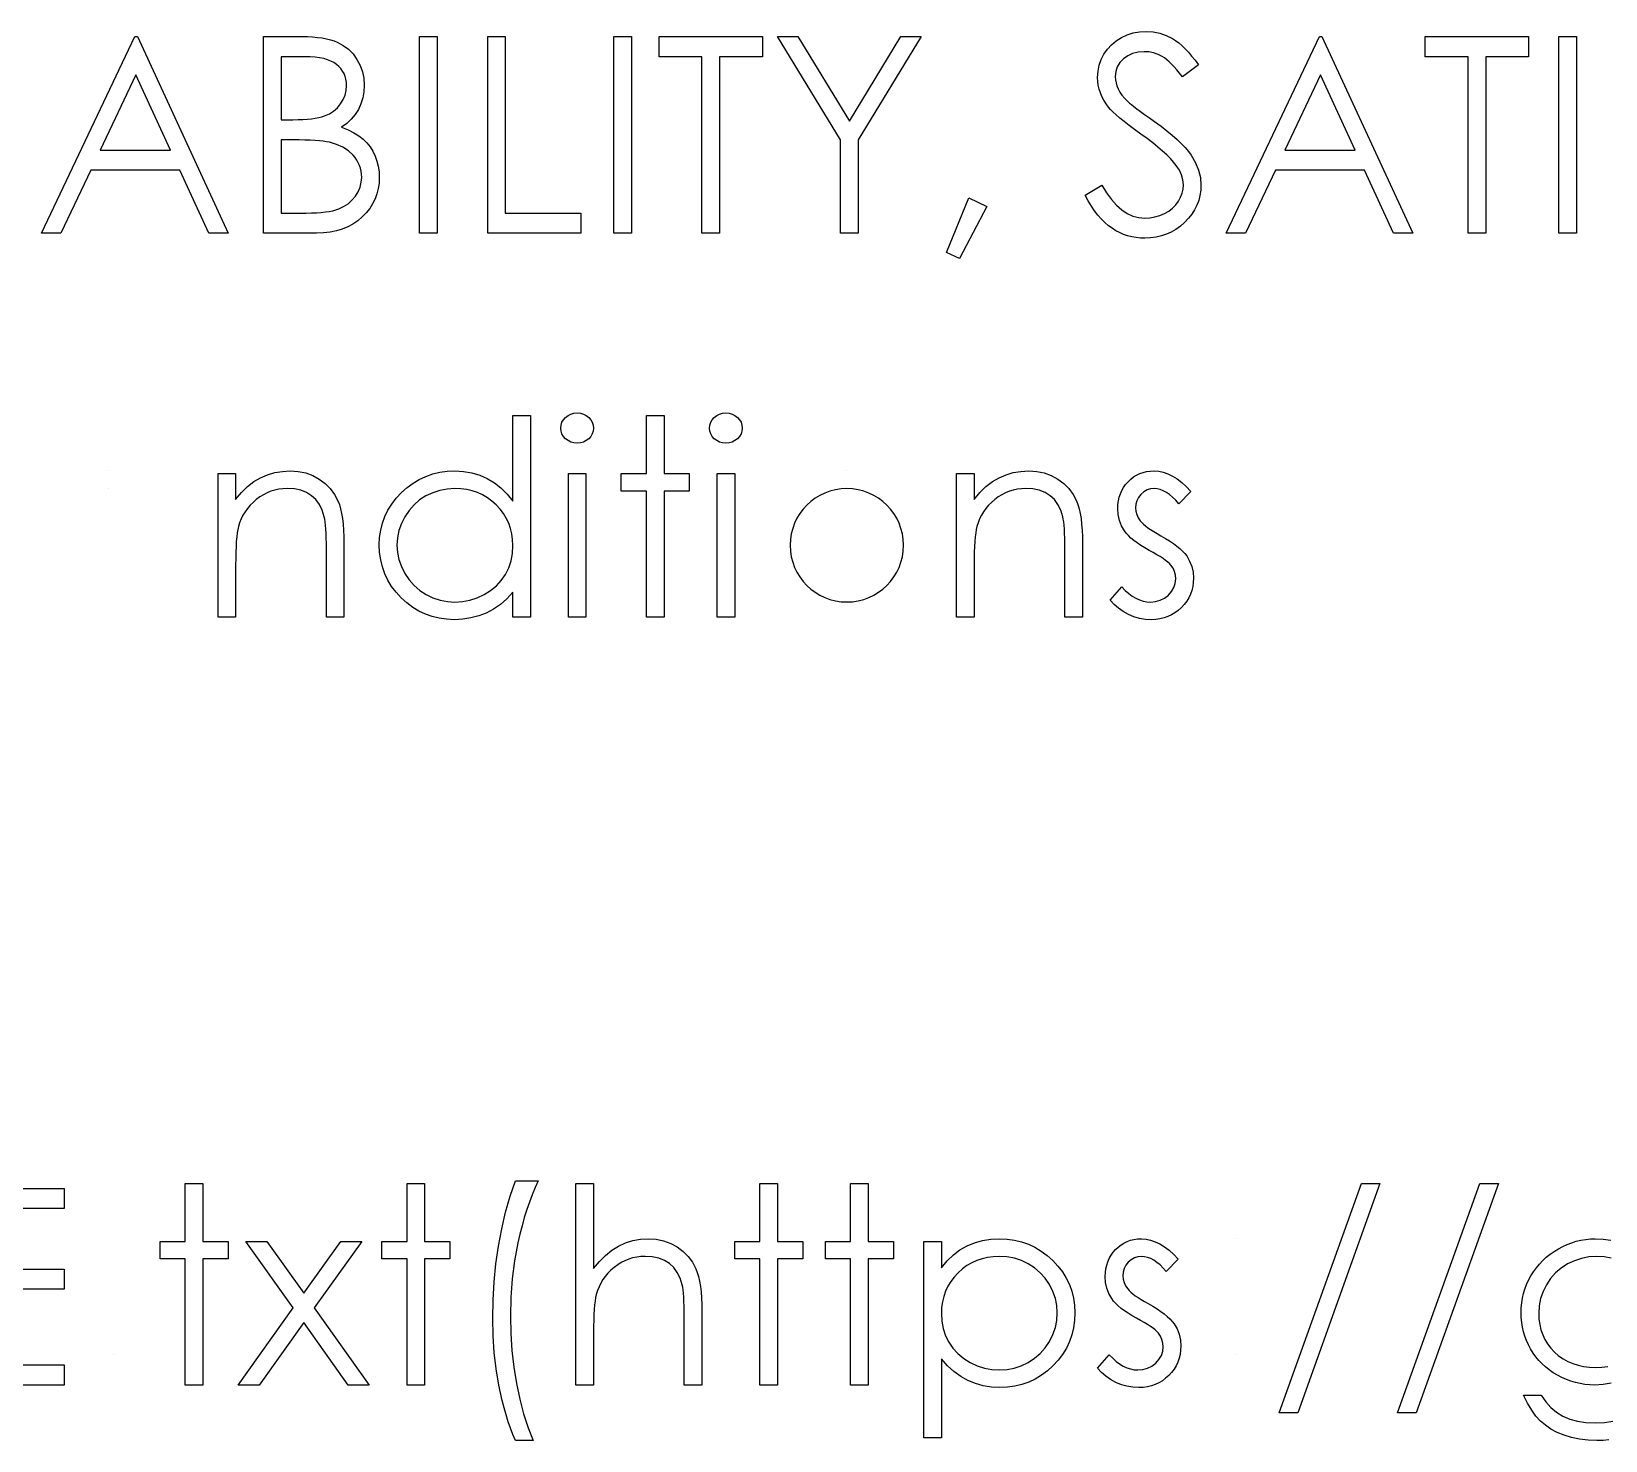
# Model space of a CAD drawing. Header units: millimetres. Extents: x -27 to 266, y -7 to 117.
# Drawn here: x 83.51 to 111.53, y 64.69 to 89.77 of the extents above; entities that cross this region are included whole.
import ezdxf

# ---------------------------------------------------------------- set-up
doc = ezdxf.new("R2010")
doc.units = ezdxf.units.MM

msp = doc.modelspace()

# ---------------------------------------------------------------- linework, layer by layer
at = {"color": 7, "linetype": 'Continuous'}
for p, q in [((84.882, 81.951), (84.882, 81.951)), ((98.03, 81.951), (98.03, 81.951)), ((84.881, 81.637), (84.881, 81.637)), ((104.939, 68.284), (104.939, 68.284)), ((84.971, 66.22), (84.971, 66.22)), ((104.939, 66.22), (104.939, 66.22))]:
    msp.add_line(p, q, dxfattribs=at)
at = {"color": 7, "linetype": 'Continuous', "flags": 128}
for points in [[(85.397, 89.681), (87.012, 86.181), (87.012, 86.181), (86.671, 86.181), (86.671, 86.181), (86.153, 87.303), (86.153, 87.303), (84.567, 87.303), (84.567, 87.303), (84.035, 86.181), (84.035, 86.181), (83.692, 86.181), (83.692, 86.181), (85.352, 89.681), (85.352, 89.681), (85.397, 89.681)], [(87.641, 89.681), (88.323, 89.681), (88.323, 89.681), (88.424, 89.68), (88.518, 89.675), (88.606, 89.667), (88.688, 89.656), (88.764, 89.642), (88.835, 89.625), (88.899, 89.605), (88.957, 89.581), (89.062, 89.524), (89.156, 89.455), (89.237, 89.371), (89.307, 89.274), (89.363, 89.168), (89.403, 89.056), (89.428, 88.938), (89.435, 88.814), (89.435, 88.814), (89.429, 88.698), (89.409, 88.588), (89.377, 88.483), (89.332, 88.384), (89.275, 88.292), (89.206, 88.208), (89.124, 88.135), (89.031, 88.07), (89.031, 88.07), (89.149, 88.022), (89.254, 87.97), (89.343, 87.914), (89.418, 87.854), (89.482, 87.788), (89.539, 87.718), (89.588, 87.639), (89.629, 87.555), (89.662, 87.465), (89.686, 87.373), (89.7, 87.275), (89.705, 87.175), (89.705, 87.175), (89.7, 87.073), (89.686, 86.974), (89.662, 86.88), (89.629, 86.791), (89.586, 86.705), (89.534, 86.622), (89.472, 86.544), (89.401, 86.47), (89.322, 86.402), (89.236, 86.343), (89.144, 86.294), (89.046, 86.254), (88.941, 86.222), (88.83, 86.2), (88.712, 86.186), (88.587, 86.181), (88.587, 86.181), (87.641, 86.181), (87.641, 86.181), (87.641, 89.681)], [(90.423, 89.681), (90.737, 89.681), (90.737, 89.681), (90.737, 86.181), (90.737, 86.181), (90.423, 86.181), (90.423, 86.181), (90.423, 89.681)], [(91.634, 89.681), (91.948, 89.681), (91.948, 89.681), (91.948, 86.54), (91.948, 86.54), (93.294, 86.54), (93.294, 86.54), (93.294, 86.181), (93.294, 86.181), (91.634, 86.181), (91.634, 86.181), (91.634, 89.681)], [(93.878, 89.681), (94.192, 89.681), (94.192, 89.681), (94.192, 86.181), (94.192, 86.181), (93.878, 86.181), (93.878, 86.181), (93.878, 89.681)], [(94.685, 89.322), (94.685, 89.681), (94.685, 89.681), (96.525, 89.681), (96.525, 89.681), (96.525, 89.322), (96.525, 89.322), (95.762, 89.322), (95.762, 89.322), (95.762, 86.181), (95.762, 86.181), (95.448, 86.181), (95.448, 86.181), (95.448, 89.322), (95.448, 89.322), (94.685, 89.322)], [(96.794, 89.681), (97.154, 89.681), (97.154, 89.681), (98.074, 88.178), (98.074, 88.178), (98.992, 89.681), (98.992, 89.681), (99.352, 89.681), (99.352, 89.681), (98.23, 87.845), (98.23, 87.845), (98.23, 86.181), (98.23, 86.181), (97.916, 86.181), (97.916, 86.181), (97.916, 87.845), (97.916, 87.845), (96.794, 89.681)], [(102.269, 86.857), (102.565, 87.034), (102.565, 87.034), (102.649, 86.897), (102.737, 86.779), (102.828, 86.679), (102.923, 86.597), (103.02, 86.533), (103.121, 86.487), (103.226, 86.46), (103.333, 86.451), (103.333, 86.451), (103.425, 86.456), (103.514, 86.471), (103.6, 86.496), (103.684, 86.532), (103.761, 86.576), (103.828, 86.628), (103.886, 86.686), (103.933, 86.751), (103.97, 86.822), (103.998, 86.894), (104.013, 86.967), (104.019, 87.044), (104.019, 87.044), (104.011, 87.131), (103.987, 87.218), (103.948, 87.303), (103.893, 87.387), (103.893, 87.387), (103.846, 87.447), (103.79, 87.509), (103.724, 87.575), (103.649, 87.643), (103.566, 87.714), (103.474, 87.788), (103.372, 87.866), (103.262, 87.945), (103.262, 87.945), (103.152, 88.025), (103.053, 88.099), (102.966, 88.167), (102.889, 88.229), (102.822, 88.286), (102.767, 88.337), (102.722, 88.382), (102.689, 88.422), (102.689, 88.422), (102.643, 88.484), (102.603, 88.547), (102.57, 88.612), (102.542, 88.678), (102.52, 88.745), (102.505, 88.813), (102.496, 88.884), (102.493, 88.954), (102.493, 88.954), (102.5, 89.065), (102.521, 89.172), (102.556, 89.273), (102.604, 89.369), (102.666, 89.457), (102.738, 89.536), (102.822, 89.604), (102.917, 89.663), (103.02, 89.71), (103.128, 89.745), (103.239, 89.764), (103.356, 89.771), (103.356, 89.771), (103.479, 89.764), (103.599, 89.74), (103.714, 89.7), (103.825, 89.644), (103.881, 89.609), (103.936, 89.568), (103.993, 89.52), (104.05, 89.465), (104.109, 89.403), (104.167, 89.335), (104.228, 89.26), (104.288, 89.179), (104.288, 89.179), (104.004, 88.964), (104.004, 88.964), (103.952, 89.029), (103.902, 89.089), (103.855, 89.143), (103.808, 89.191), (103.765, 89.233), (103.723, 89.269), (103.682, 89.3), (103.644, 89.325), (103.569, 89.363), (103.489, 89.391), (103.407, 89.407), (103.32, 89.412), (103.32, 89.412), (103.212, 89.405), (103.115, 89.38), (103.028, 89.34), (102.951, 89.284), (102.888, 89.217), (102.843, 89.142), (102.816, 89.059), (102.807, 88.969), (102.807, 88.969), (102.81, 88.913), (102.82, 88.858), (102.835, 88.803), (102.856, 88.749), (102.886, 88.694), (102.926, 88.637), (102.977, 88.579), (103.038, 88.517), (103.038, 88.517), (103.061, 88.497), (103.094, 88.47), (103.137, 88.437), (103.191, 88.396), (103.255, 88.349), (103.33, 88.296), (103.414, 88.236), (103.508, 88.168), (103.508, 88.168), (103.622, 88.085), (103.726, 88.004), (103.821, 87.926), (103.907, 87.849), (103.983, 87.776), (104.05, 87.704), (104.109, 87.635), (104.157, 87.568), (104.234, 87.436), (104.289, 87.304), (104.322, 87.171), (104.333, 87.039), (104.333, 87.039), (104.329, 86.945), (104.315, 86.854), (104.292, 86.766), (104.26, 86.681), (104.219, 86.599), (104.169, 86.521), (104.11, 86.446), (104.041, 86.374), (103.966, 86.308), (103.888, 86.25), (103.805, 86.202), (103.719, 86.163), (103.628, 86.132), (103.534, 86.109), (103.435, 86.096), (103.333, 86.092), (103.333, 86.092), (103.254, 86.095), (103.176, 86.103), (103.1, 86.116), (103.027, 86.136), (102.955, 86.16), (102.885, 86.191), (102.817, 86.226), (102.75, 86.268), (102.686, 86.315), (102.623, 86.371), (102.56, 86.433), (102.499, 86.503), (102.44, 86.58), (102.382, 86.665), (102.325, 86.757), (102.269, 86.857)], [(106.487, 89.681), (108.102, 86.181), (108.102, 86.181), (107.761, 86.181), (107.761, 86.181), (107.243, 87.303), (107.243, 87.303), (105.657, 87.303), (105.657, 87.303), (105.124, 86.181), (105.124, 86.181), (104.782, 86.181), (104.782, 86.181), (106.442, 89.681), (106.442, 89.681), (106.487, 89.681)], [(108.326, 89.322), (108.326, 89.681), (108.326, 89.681), (110.166, 89.681), (110.166, 89.681), (110.166, 89.322), (110.166, 89.322), (109.403, 89.322), (109.403, 89.322), (109.403, 86.181), (109.403, 86.181), (109.089, 86.181), (109.089, 86.181), (109.089, 89.322), (109.089, 89.322), (108.326, 89.322)], [(110.705, 89.681), (111.019, 89.681), (111.019, 89.681), (111.019, 86.181), (111.019, 86.181), (110.705, 86.181), (110.705, 86.181), (110.705, 89.681)], [(87.955, 89.322), (87.955, 88.201), (87.955, 88.201), (88.166, 88.201), (88.166, 88.201), (88.258, 88.202), (88.344, 88.205), (88.424, 88.211), (88.499, 88.218), (88.565, 88.227), (88.626, 88.239), (88.681, 88.253), (88.729, 88.269), (88.815, 88.307), (88.891, 88.356), (88.958, 88.415), (89.015, 88.483), (89.062, 88.558), (89.095, 88.637), (89.115, 88.72), (89.121, 88.808), (89.121, 88.808), (89.119, 88.866), (89.11, 88.921), (89.096, 88.973), (89.077, 89.022), (89.052, 89.068), (89.022, 89.11), (88.985, 89.149), (88.944, 89.185), (88.896, 89.217), (88.842, 89.245), (88.782, 89.269), (88.715, 89.288), (88.641, 89.303), (88.561, 89.314), (88.474, 89.32), (88.381, 89.322), (88.381, 89.322), (87.955, 89.322)], [(85.371, 88.999), (84.737, 87.662), (84.737, 87.662), (85.988, 87.662), (85.988, 87.662), (85.371, 88.999)], [(106.461, 88.999), (105.827, 87.662), (105.827, 87.662), (107.078, 87.662), (107.078, 87.662), (106.461, 88.999)], [(87.955, 87.842), (87.955, 86.54), (87.955, 86.54), (88.402, 86.54), (88.402, 86.54), (88.498, 86.542), (88.587, 86.545), (88.669, 86.55), (88.746, 86.559), (88.814, 86.568), (88.877, 86.581), (88.933, 86.596), (88.983, 86.613), (89.07, 86.654), (89.149, 86.706), (89.218, 86.768), (89.278, 86.84), (89.327, 86.919), (89.363, 87.001), (89.384, 87.087), (89.391, 87.175), (89.391, 87.175), (89.388, 87.23), (89.381, 87.284), (89.369, 87.336), (89.353, 87.387), (89.331, 87.434), (89.304, 87.481), (89.273, 87.526), (89.238, 87.569), (89.154, 87.647), (89.056, 87.711), (88.944, 87.762), (88.818, 87.8), (88.818, 87.8), (88.767, 87.81), (88.706, 87.819), (88.638, 87.826), (88.56, 87.831), (88.474, 87.836), (88.379, 87.839), (88.275, 87.841), (88.163, 87.842), (88.163, 87.842), (87.955, 87.842)], [(100.198, 86.81), (100.519, 86.654), (100.519, 86.654), (100.036, 85.733), (100.036, 85.733), (99.801, 85.835), (99.801, 85.835), (100.198, 86.81)], [(93.226, 82.983), (93.284, 82.978), (93.338, 82.963), (93.388, 82.938), (93.433, 82.904), (93.47, 82.862), (93.497, 82.816), (93.513, 82.766), (93.519, 82.712), (93.519, 82.712), (93.513, 82.66), (93.497, 82.61), (93.47, 82.565), (93.433, 82.524), (93.388, 82.489), (93.338, 82.464), (93.284, 82.449), (93.226, 82.444), (93.226, 82.444), (93.168, 82.449), (93.116, 82.464), (93.066, 82.489), (93.021, 82.524), (92.984, 82.565), (92.957, 82.61), (92.941, 82.66), (92.935, 82.712), (92.935, 82.712), (92.941, 82.766), (92.957, 82.816), (92.984, 82.862), (93.021, 82.904), (93.066, 82.938), (93.116, 82.963), (93.168, 82.978), (93.226, 82.983)], [(95.873, 82.983), (95.931, 82.978), (95.985, 82.963), (96.035, 82.938), (96.08, 82.904), (96.118, 82.862), (96.144, 82.816), (96.161, 82.766), (96.166, 82.712), (96.166, 82.712), (96.161, 82.66), (96.144, 82.61), (96.118, 82.565), (96.08, 82.524), (96.035, 82.489), (95.985, 82.464), (95.931, 82.449), (95.873, 82.444), (95.873, 82.444), (95.816, 82.449), (95.763, 82.464), (95.713, 82.489), (95.668, 82.524), (95.631, 82.565), (95.605, 82.61), (95.588, 82.66), (95.583, 82.712), (95.583, 82.712), (95.588, 82.766), (95.605, 82.816), (95.631, 82.862), (95.668, 82.904), (95.713, 82.938), (95.763, 82.963), (95.816, 82.978), (95.873, 82.983)], [(92.397, 82.938), (92.397, 79.348), (92.397, 79.348), (92.083, 79.348), (92.083, 79.348), (92.083, 79.791), (92.083, 79.791), (91.974, 79.673), (91.86, 79.572), (91.738, 79.488), (91.61, 79.42), (91.476, 79.369), (91.337, 79.333), (91.19, 79.31), (91.038, 79.303), (91.038, 79.303), (90.903, 79.31), (90.772, 79.328), (90.647, 79.358), (90.526, 79.4), (90.411, 79.455), (90.301, 79.521), (90.195, 79.6), (90.095, 79.691), (90.003, 79.791), (89.924, 79.895), (89.858, 80.005), (89.802, 80.121), (89.759, 80.241), (89.729, 80.367), (89.711, 80.498), (89.705, 80.634), (89.705, 80.634), (89.711, 80.767), (89.729, 80.896), (89.76, 81.02), (89.804, 81.139), (89.859, 81.252), (89.926, 81.361), (90.006, 81.466), (90.099, 81.564), (90.2, 81.655), (90.306, 81.733), (90.417, 81.8), (90.533, 81.854), (90.655, 81.897), (90.781, 81.927), (90.912, 81.944), (91.048, 81.951), (91.048, 81.951), (91.204, 81.942), (91.353, 81.917), (91.494, 81.874), (91.627, 81.815), (91.753, 81.74), (91.871, 81.647), (91.981, 81.537), (92.083, 81.411), (92.083, 81.411), (92.083, 82.938), (92.083, 82.938), (92.397, 82.938)], [(94.461, 82.938), (94.775, 82.938), (94.775, 82.938), (94.775, 81.906), (94.775, 81.906), (95.224, 81.906), (95.224, 81.906), (95.224, 81.592), (95.224, 81.592), (94.775, 81.592), (94.775, 81.592), (94.775, 79.348), (94.775, 79.348), (94.461, 79.348), (94.461, 79.348), (94.461, 81.592), (94.461, 81.592), (94.012, 81.592), (94.012, 81.592), (94.012, 81.906), (94.012, 81.906), (94.461, 81.906), (94.461, 81.906), (94.461, 82.938)], [(86.833, 81.906), (87.147, 81.906), (87.147, 81.906), (87.147, 81.444), (87.147, 81.444), (87.25, 81.568), (87.358, 81.674), (87.472, 81.761), (87.591, 81.83), (87.715, 81.883), (87.845, 81.921), (87.98, 81.943), (88.12, 81.951), (88.12, 81.951), (88.262, 81.942), (88.395, 81.915), (88.52, 81.869), (88.636, 81.806), (88.741, 81.728), (88.832, 81.637), (88.908, 81.533), (88.969, 81.416), (88.994, 81.351), (89.016, 81.277), (89.034, 81.195), (89.05, 81.104), (89.061, 81.004), (89.069, 80.896), (89.075, 80.779), (89.076, 80.654), (89.076, 80.654), (89.076, 79.348), (89.076, 79.348), (88.762, 79.348), (88.762, 79.348), (88.762, 80.551), (88.762, 80.551), (88.762, 80.656), (88.76, 80.751), (88.757, 80.837), (88.753, 80.915), (88.748, 80.983), (88.741, 81.042), (88.734, 81.093), (88.725, 81.133), (88.725, 81.133), (88.689, 81.251), (88.64, 81.353), (88.577, 81.44), (88.5, 81.51), (88.41, 81.566), (88.308, 81.605), (88.193, 81.629), (88.065, 81.637), (88.065, 81.637), (87.99, 81.634), (87.916, 81.625), (87.844, 81.609), (87.774, 81.588), (87.706, 81.56), (87.641, 81.527), (87.577, 81.487), (87.515, 81.442), (87.457, 81.391), (87.404, 81.339), (87.357, 81.283), (87.314, 81.224), (87.277, 81.162), (87.244, 81.097), (87.217, 81.029), (87.195, 80.959), (87.195, 80.959), (87.184, 80.907), (87.174, 80.846), (87.166, 80.775), (87.159, 80.694), (87.154, 80.603), (87.15, 80.503), (87.148, 80.393), (87.147, 80.273), (87.147, 80.273), (87.147, 79.348), (87.147, 79.348), (86.833, 79.348), (86.833, 79.348), (86.833, 81.906)], [(93.07, 81.906), (93.384, 81.906), (93.384, 81.906), (93.384, 79.348), (93.384, 79.348), (93.07, 79.348), (93.07, 79.348), (93.07, 81.906)], [(95.717, 81.906), (96.032, 81.906), (96.032, 81.906), (96.032, 79.348), (96.032, 79.348), (95.717, 79.348), (95.717, 79.348), (95.717, 81.906)], [(99.98, 81.906), (100.294, 81.906), (100.294, 81.906), (100.294, 81.444), (100.294, 81.444), (100.397, 81.568), (100.505, 81.674), (100.619, 81.761), (100.738, 81.83), (100.862, 81.883), (100.992, 81.921), (101.127, 81.943), (101.268, 81.951), (101.268, 81.951), (101.409, 81.942), (101.542, 81.915), (101.667, 81.869), (101.784, 81.806), (101.889, 81.728), (101.98, 81.637), (102.056, 81.533), (102.117, 81.416), (102.142, 81.351), (102.164, 81.277), (102.182, 81.195), (102.197, 81.104), (102.208, 81.004), (102.217, 80.896), (102.222, 80.779), (102.224, 80.654), (102.224, 80.654), (102.224, 79.348), (102.224, 79.348), (101.91, 79.348), (101.91, 79.348), (101.91, 80.551), (101.91, 80.551), (101.909, 80.656), (101.908, 80.751), (101.905, 80.837), (101.901, 80.915), (101.895, 80.983), (101.889, 81.042), (101.881, 81.093), (101.873, 81.133), (101.873, 81.133), (101.837, 81.251), (101.787, 81.353), (101.724, 81.44), (101.648, 81.51), (101.558, 81.566), (101.455, 81.605), (101.34, 81.629), (101.213, 81.637), (101.213, 81.637), (101.137, 81.634), (101.064, 81.625), (100.991, 81.609), (100.922, 81.588), (100.854, 81.56), (100.788, 81.527), (100.724, 81.487), (100.663, 81.442), (100.604, 81.391), (100.552, 81.339), (100.504, 81.283), (100.461, 81.224), (100.424, 81.162), (100.392, 81.097), (100.365, 81.029), (100.343, 80.959), (100.343, 80.959), (100.332, 80.907), (100.322, 80.846), (100.313, 80.775), (100.306, 80.694), (100.301, 80.603), (100.297, 80.503), (100.295, 80.393), (100.294, 80.273), (100.294, 80.273), (100.294, 79.348), (100.294, 79.348), (99.98, 79.348), (99.98, 79.348), (99.98, 81.906)], [(104.153, 81.587), (103.94, 81.367), (103.94, 81.367), (103.884, 81.43), (103.828, 81.485), (103.772, 81.531), (103.717, 81.569), (103.662, 81.599), (103.607, 81.62), (103.553, 81.632), (103.499, 81.637), (103.499, 81.637), (103.433, 81.63), (103.372, 81.611), (103.315, 81.578), (103.264, 81.533), (103.221, 81.479), (103.191, 81.421), (103.173, 81.359), (103.166, 81.292), (103.166, 81.292), (103.172, 81.232), (103.188, 81.174), (103.215, 81.116), (103.253, 81.06), (103.253, 81.06), (103.278, 81.032), (103.309, 81.002), (103.345, 80.971), (103.388, 80.938), (103.437, 80.905), (103.492, 80.87), (103.552, 80.834), (103.618, 80.797), (103.618, 80.797), (103.7, 80.75), (103.774, 80.705), (103.842, 80.659), (103.903, 80.614), (103.957, 80.569), (104.005, 80.525), (104.045, 80.481), (104.079, 80.438), (104.079, 80.438), (104.131, 80.347), (104.169, 80.251), (104.191, 80.15), (104.198, 80.042), (104.198, 80.042), (104.195, 79.967), (104.185, 79.894), (104.168, 79.823), (104.145, 79.757), (104.114, 79.692), (104.078, 79.631), (104.034, 79.573), (103.984, 79.518), (103.928, 79.467), (103.87, 79.424), (103.808, 79.387), (103.743, 79.357), (103.675, 79.333), (103.602, 79.317), (103.527, 79.307), (103.449, 79.303), (103.449, 79.303), (103.343, 79.309), (103.24, 79.326), (103.139, 79.355), (103.04, 79.395), (102.947, 79.446), (102.862, 79.505), (102.785, 79.573), (102.717, 79.65), (102.717, 79.65), (102.926, 79.887), (102.926, 79.887), (102.986, 79.823), (103.047, 79.769), (103.109, 79.723), (103.172, 79.685), (103.236, 79.655), (103.301, 79.634), (103.366, 79.622), (103.433, 79.617), (103.433, 79.617), (103.523, 79.625), (103.607, 79.648), (103.683, 79.686), (103.752, 79.74), (103.81, 79.804), (103.851, 79.874), (103.876, 79.948), (103.884, 80.029), (103.884, 80.029), (103.879, 80.096), (103.862, 80.159), (103.836, 80.218), (103.798, 80.273), (103.798, 80.273), (103.773, 80.3), (103.742, 80.328), (103.703, 80.359), (103.658, 80.391), (103.607, 80.425), (103.548, 80.46), (103.482, 80.497), (103.41, 80.537), (103.41, 80.537), (103.332, 80.581), (103.261, 80.625), (103.196, 80.669), (103.137, 80.713), (103.086, 80.756), (103.041, 80.799), (103.001, 80.843), (102.969, 80.886), (102.969, 80.886), (102.918, 80.975), (102.882, 81.071), (102.859, 81.172), (102.852, 81.28), (102.852, 81.28), (102.855, 81.351), (102.863, 81.418), (102.878, 81.482), (102.898, 81.544), (102.924, 81.602), (102.955, 81.658), (102.992, 81.71), (103.035, 81.759), (103.083, 81.804), (103.133, 81.843), (103.187, 81.876), (103.243, 81.903), (103.302, 81.924), (103.365, 81.939), (103.43, 81.948), (103.499, 81.951), (103.499, 81.951), (103.58, 81.945), (103.661, 81.928), (103.743, 81.9), (103.825, 81.86), (103.907, 81.808), (103.989, 81.746), (104.071, 81.672), (104.153, 81.587)], [(91.052, 81.637), (90.915, 81.628), (90.783, 81.604), (90.657, 81.562), (90.535, 81.505), (90.423, 81.433), (90.323, 81.346), (90.235, 81.247), (90.158, 81.135), (90.097, 81.014), (90.054, 80.889), (90.027, 80.762), (90.019, 80.63), (90.019, 80.63), (90.028, 80.5), (90.054, 80.372), (90.098, 80.248), (90.16, 80.126), (90.237, 80.012), (90.325, 79.912), (90.426, 79.825), (90.539, 79.751), (90.66, 79.692), (90.786, 79.651), (90.916, 79.626), (91.049, 79.617), (91.049, 79.617), (91.185, 79.626), (91.318, 79.65), (91.446, 79.692), (91.571, 79.75), (91.687, 79.822), (91.789, 79.906), (91.876, 80.002), (91.95, 80.11), (92.008, 80.227), (92.05, 80.351), (92.074, 80.483), (92.083, 80.621), (92.083, 80.621), (92.078, 80.727), (92.064, 80.829), (92.041, 80.926), (92.009, 81.019), (91.966, 81.107), (91.915, 81.191), (91.855, 81.271), (91.785, 81.346), (91.708, 81.414), (91.628, 81.473), (91.542, 81.523), (91.453, 81.564), (91.359, 81.596), (91.261, 81.618), (91.159, 81.632), (91.052, 81.637)], [(86.25, 69.271), (86.564, 69.271), (86.564, 69.271), (86.564, 68.239), (86.564, 68.239), (87.012, 68.239), (87.012, 68.239), (87.012, 67.925), (87.012, 67.925), (86.564, 67.925), (86.564, 67.925), (86.564, 65.681), (86.564, 65.681), (86.25, 65.681), (86.25, 65.681), (86.25, 67.925), (86.25, 67.925), (85.801, 67.925), (85.801, 67.925), (85.801, 68.239), (85.801, 68.239), (86.25, 68.239), (86.25, 68.239), (86.25, 69.271)], [(90.198, 69.271), (90.512, 69.271), (90.512, 69.271), (90.512, 68.239), (90.512, 68.239), (90.961, 68.239), (90.961, 68.239), (90.961, 67.925), (90.961, 67.925), (90.512, 67.925), (90.512, 67.925), (90.512, 65.681), (90.512, 65.681), (90.198, 65.681), (90.198, 65.681), (90.198, 67.925), (90.198, 67.925), (89.75, 67.925), (89.75, 67.925), (89.75, 68.239), (89.75, 68.239), (90.198, 68.239), (90.198, 68.239), (90.198, 69.271)], [(92.128, 69.316), (92.532, 69.316), (92.532, 69.316), (92.477, 69.195), (92.425, 69.069), (92.376, 68.939), (92.33, 68.804), (92.286, 68.663), (92.246, 68.517), (92.208, 68.367), (92.173, 68.211), (92.114, 67.893), (92.072, 67.57), (92.046, 67.241), (92.038, 66.908), (92.038, 66.908), (92.045, 66.601), (92.065, 66.298), (92.098, 66.001), (92.145, 65.71), (92.204, 65.43), (92.274, 65.168), (92.353, 64.922), (92.442, 64.694), (92.442, 64.694), (92.128, 64.694), (92.128, 64.694), (92.083, 64.802), (92.04, 64.913), (92, 65.029), (91.962, 65.151), (91.927, 65.276), (91.893, 65.407), (91.862, 65.541), (91.833, 65.681), (91.786, 65.968), (91.751, 66.261), (91.731, 66.559), (91.724, 66.864), (91.724, 66.864), (91.73, 67.192), (91.75, 67.518), (91.782, 67.837), (91.827, 68.154), (91.884, 68.461), (91.954, 68.758), (92.035, 69.043), (92.128, 69.316)], [(93.205, 69.271), (93.519, 69.271), (93.519, 69.271), (93.519, 67.756), (93.519, 67.756), (93.623, 67.88), (93.732, 67.987), (93.845, 68.079), (93.965, 68.152), (94.089, 68.21), (94.218, 68.251), (94.352, 68.276), (94.492, 68.284), (94.492, 68.284), (94.634, 68.275), (94.767, 68.248), (94.892, 68.203), (95.008, 68.14), (95.113, 68.061), (95.204, 67.971), (95.28, 67.867), (95.341, 67.751), (95.366, 67.686), (95.388, 67.612), (95.406, 67.53), (95.422, 67.438), (95.433, 67.338), (95.441, 67.23), (95.447, 67.113), (95.448, 66.988), (95.448, 66.988), (95.448, 65.681), (95.448, 65.681), (95.134, 65.681), (95.134, 65.681), (95.134, 66.885), (95.134, 66.885), (95.133, 66.989), (95.132, 67.084), (95.129, 67.171), (95.125, 67.248), (95.12, 67.316), (95.114, 67.375), (95.106, 67.426), (95.098, 67.467), (95.098, 67.467), (95.06, 67.584), (95.009, 67.687), (94.946, 67.773), (94.87, 67.844), (94.781, 67.899), (94.679, 67.938), (94.564, 67.962), (94.437, 67.97), (94.437, 67.97), (94.361, 67.967), (94.287, 67.958), (94.215, 67.943), (94.146, 67.922), (94.078, 67.894), (94.012, 67.861), (93.949, 67.821), (93.887, 67.775), (93.829, 67.725), (93.776, 67.672), (93.728, 67.616), (93.686, 67.557), (93.648, 67.495), (93.616, 67.431), (93.589, 67.363), (93.567, 67.293), (93.567, 67.293), (93.556, 67.241), (93.546, 67.18), (93.538, 67.11), (93.531, 67.028), (93.526, 66.938), (93.522, 66.837), (93.519, 66.727), (93.519, 66.606), (93.519, 66.606), (93.519, 65.681), (93.519, 65.681), (93.205, 65.681), (93.205, 65.681), (93.205, 69.271)], [(96.48, 69.271), (96.794, 69.271), (96.794, 69.271), (96.794, 68.239), (96.794, 68.239), (97.243, 68.239), (97.243, 68.239), (97.243, 67.925), (97.243, 67.925), (96.794, 67.925), (96.794, 67.925), (96.794, 65.681), (96.794, 65.681), (96.48, 65.681), (96.48, 65.681), (96.48, 67.925), (96.48, 67.925), (96.032, 67.925), (96.032, 67.925), (96.032, 68.239), (96.032, 68.239), (96.48, 68.239), (96.48, 68.239), (96.48, 69.271)], [(98.096, 69.271), (98.41, 69.271), (98.41, 69.271), (98.41, 68.239), (98.41, 68.239), (98.859, 68.239), (98.859, 68.239), (98.859, 67.925), (98.859, 67.925), (98.41, 67.925), (98.41, 67.925), (98.41, 65.681), (98.41, 65.681), (98.096, 65.681), (98.096, 65.681), (98.096, 67.925), (98.096, 67.925), (97.647, 67.925), (97.647, 67.925), (97.647, 68.239), (97.647, 68.239), (98.096, 68.239), (98.096, 68.239), (98.096, 69.271)], [(107.519, 69.271), (106.055, 65.188), (106.055, 65.188), (105.724, 65.188), (105.724, 65.188), (107.188, 69.271), (107.188, 69.271), (107.519, 69.271)], [(109.628, 69.271), (108.164, 65.188), (108.164, 65.188), (107.833, 65.188), (107.833, 65.188), (109.297, 69.271), (109.297, 69.271), (109.628, 69.271)], [(82.121, 69.181), (84.096, 69.181), (84.096, 69.181), (84.096, 68.822), (84.096, 68.822), (82.435, 68.822), (82.435, 68.822), (82.435, 67.746), (82.435, 67.746), (84.096, 67.746), (84.096, 67.746), (84.096, 67.387), (84.096, 67.387), (82.435, 67.387), (82.435, 67.387), (82.435, 66.04), (82.435, 66.04), (84.096, 66.04), (84.096, 66.04), (84.096, 65.681), (84.096, 65.681), (82.121, 65.681), (82.121, 65.681), (82.121, 69.181)], [(87.326, 68.239), (87.7, 68.239), (87.7, 68.239), (88.359, 67.316), (88.359, 67.316), (89.017, 68.239), (89.017, 68.239), (89.391, 68.239), (89.391, 68.239), (88.546, 67.055), (88.546, 67.055), (89.525, 65.681), (89.525, 65.681), (89.151, 65.681), (89.151, 65.681), (88.359, 66.793), (88.359, 66.793), (87.566, 65.681), (87.566, 65.681), (87.192, 65.681), (87.192, 65.681), (88.172, 67.055), (88.172, 67.055), (87.326, 68.239)], [(99.397, 68.239), (99.711, 68.239), (99.711, 68.239), (99.711, 67.766), (99.711, 67.766), (99.814, 67.892), (99.924, 67.999), (100.042, 68.089), (100.168, 68.16), (100.301, 68.214), (100.441, 68.253), (100.589, 68.276), (100.745, 68.284), (100.745, 68.284), (100.881, 68.278), (101.012, 68.26), (101.139, 68.23), (101.26, 68.187), (101.376, 68.133), (101.487, 68.067), (101.594, 67.988), (101.695, 67.898), (101.787, 67.799), (101.867, 67.694), (101.935, 67.586), (101.99, 67.472), (102.034, 67.353), (102.065, 67.23), (102.083, 67.101), (102.089, 66.967), (102.089, 66.967), (102.083, 66.831), (102.065, 66.7), (102.035, 66.575), (101.992, 66.454), (101.936, 66.338), (101.869, 66.228), (101.79, 66.124), (101.698, 66.024), (101.598, 65.933), (101.493, 65.855), (101.382, 65.788), (101.267, 65.733), (101.146, 65.691), (101.021, 65.661), (100.89, 65.643), (100.754, 65.637), (100.754, 65.637), (100.602, 65.644), (100.456, 65.669), (100.316, 65.708), (100.182, 65.764), (100.055, 65.836), (99.934, 65.923), (99.82, 66.026), (99.711, 66.145), (99.711, 66.145), (99.711, 64.739), (99.711, 64.739), (99.397, 64.739), (99.397, 64.739), (99.397, 68.239)], [(103.929, 67.92), (103.716, 67.701), (103.716, 67.701), (103.66, 67.764), (103.604, 67.818), (103.548, 67.865), (103.493, 67.903), (103.438, 67.932), (103.383, 67.953), (103.328, 67.966), (103.274, 67.97), (103.274, 67.97), (103.208, 67.964), (103.147, 67.944), (103.09, 67.912), (103.039, 67.866), (102.997, 67.812), (102.966, 67.755), (102.948, 67.692), (102.942, 67.626), (102.942, 67.626), (102.947, 67.565), (102.964, 67.507), (102.991, 67.45), (103.029, 67.394), (103.029, 67.394), (103.053, 67.365), (103.084, 67.335), (103.121, 67.304), (103.163, 67.272), (103.212, 67.238), (103.267, 67.204), (103.327, 67.167), (103.394, 67.13), (103.394, 67.13), (103.475, 67.084), (103.55, 67.038), (103.618, 66.993), (103.679, 66.948), (103.733, 66.903), (103.78, 66.859), (103.821, 66.814), (103.855, 66.771), (103.855, 66.771), (103.907, 66.681), (103.944, 66.585), (103.966, 66.483), (103.974, 66.376), (103.974, 66.376), (103.97, 66.3), (103.961, 66.227), (103.944, 66.157), (103.921, 66.09), (103.89, 66.026), (103.853, 65.965), (103.81, 65.907), (103.759, 65.851), (103.704, 65.801), (103.646, 65.757), (103.584, 65.721), (103.519, 65.691), (103.45, 65.667), (103.378, 65.65), (103.303, 65.64), (103.224, 65.637), (103.224, 65.637), (103.119, 65.642), (103.015, 65.66), (102.915, 65.688), (102.816, 65.728), (102.722, 65.779), (102.638, 65.839), (102.561, 65.907), (102.493, 65.983), (102.493, 65.983), (102.701, 66.22), (102.701, 66.22), (102.762, 66.157), (102.823, 66.102), (102.885, 66.056), (102.947, 66.018), (103.011, 65.989), (103.076, 65.968), (103.142, 65.955), (103.208, 65.951), (103.208, 65.951), (103.299, 65.958), (103.382, 65.982), (103.459, 66.019), (103.528, 66.073), (103.585, 66.137), (103.627, 66.207), (103.651, 66.282), (103.66, 66.362), (103.66, 66.362), (103.654, 66.429), (103.638, 66.492), (103.611, 66.551), (103.574, 66.606), (103.574, 66.606), (103.549, 66.633), (103.517, 66.662), (103.479, 66.692), (103.434, 66.725), (103.382, 66.758), (103.323, 66.793), (103.258, 66.831), (103.186, 66.87), (103.186, 66.87), (103.108, 66.914), (103.037, 66.958), (102.972, 67.002), (102.913, 67.046), (102.861, 67.089), (102.816, 67.133), (102.777, 67.176), (102.745, 67.219), (102.745, 67.219), (102.694, 67.308), (102.657, 67.404), (102.635, 67.505), (102.628, 67.613), (102.628, 67.613), (102.631, 67.684), (102.639, 67.751), (102.654, 67.816), (102.673, 67.877), (102.699, 67.936), (102.731, 67.991), (102.768, 68.044), (102.811, 68.093), (102.858, 68.137), (102.909, 68.176), (102.962, 68.209), (103.018, 68.236), (103.078, 68.257), (103.14, 68.272), (103.205, 68.281), (103.274, 68.284), (103.274, 68.284), (103.356, 68.278), (103.437, 68.262), (103.519, 68.233), (103.601, 68.193), (103.682, 68.142), (103.764, 68.079), (103.847, 68.006), (103.929, 67.92)], [(111.635, 65.713), (111.491, 65.689), (111.343, 65.681), (111.343, 65.681), (111.255, 65.684), (111.169, 65.693), (111.084, 65.706), (111.001, 65.725), (110.919, 65.749), (110.838, 65.78), (110.758, 65.815), (110.68, 65.855), (110.605, 65.901), (110.534, 65.95), (110.468, 66.003), (110.405, 66.059), (110.348, 66.12), (110.295, 66.183), (110.245, 66.251), (110.201, 66.323), (110.161, 66.397), (110.127, 66.474), (110.097, 66.552), (110.074, 66.631), (110.055, 66.713), (110.042, 66.796), (110.034, 66.882), (110.032, 66.969), (110.032, 66.969), (110.034, 67.056), (110.043, 67.142), (110.056, 67.226), (110.076, 67.309), (110.1, 67.39), (110.13, 67.47), (110.166, 67.548), (110.208, 67.625), (110.254, 67.699), (110.304, 67.769), (110.359, 67.835), (110.418, 67.898), (110.481, 67.956), (110.548, 68.01), (110.62, 68.06), (110.696, 68.107), (110.774, 68.148), (110.853, 68.184), (110.934, 68.215), (111.015, 68.24), (111.098, 68.259), (111.182, 68.273), (111.267, 68.281), (111.353, 68.284), (111.353, 68.284), (111.493, 68.277), (111.629, 68.257)], [(100.742, 67.97), (100.635, 67.966), (100.533, 67.952), (100.435, 67.929), (100.341, 67.897), (100.251, 67.856), (100.166, 67.807), (100.085, 67.747), (100.008, 67.679), (99.939, 67.604), (99.879, 67.525), (99.827, 67.441), (99.785, 67.352), (99.753, 67.26), (99.73, 67.162), (99.716, 67.061), (99.711, 66.955), (99.711, 66.955), (99.719, 66.816), (99.744, 66.685), (99.785, 66.56), (99.844, 66.443), (99.917, 66.336), (100.006, 66.24), (100.108, 66.155), (100.224, 66.083), (100.35, 66.025), (100.479, 65.984), (100.611, 65.959), (100.747, 65.951), (100.747, 65.951), (100.88, 65.959), (101.009, 65.984), (101.134, 66.026), (101.255, 66.085), (101.368, 66.158), (101.469, 66.245), (101.557, 66.345), (101.634, 66.459), (101.695, 66.581), (101.74, 66.706), (101.766, 66.833), (101.775, 66.964), (101.775, 66.964), (101.767, 67.095), (101.74, 67.223), (101.697, 67.347), (101.635, 67.468), (101.559, 67.581), (101.471, 67.68), (101.371, 67.766), (101.258, 67.838), (101.137, 67.896), (101.011, 67.937), (100.879, 67.962), (100.742, 67.97)], [(111.378, 67.97), (111.24, 67.962), (111.108, 67.936), (110.981, 67.895), (110.858, 67.836), (110.745, 67.763), (110.644, 67.677), (110.557, 67.578), (110.482, 67.467), (110.422, 67.346), (110.38, 67.221), (110.354, 67.091), (110.346, 66.956), (110.346, 66.956), (110.35, 66.854), (110.363, 66.757), (110.386, 66.664), (110.417, 66.576), (110.456, 66.492), (110.504, 66.413), (110.562, 66.338), (110.628, 66.268), (110.7, 66.204), (110.779, 66.148), (110.863, 66.102), (110.951, 66.064), (111.045, 66.034), (111.145, 66.012), (111.249, 66), (111.359, 65.996), (111.359, 65.996), (111.47, 66), (111.575, 66.012)], [(111.637, 67.938), (111.51, 67.962), (111.378, 67.97)], [(111.596, 64.706), (111.491, 64.697), (111.383, 64.694), (111.383, 64.694), (111.224, 64.7), (111.074, 64.718), (110.932, 64.747), (110.798, 64.788), (110.675, 64.839), (110.563, 64.898), (110.464, 64.965), (110.377, 65.04), (110.297, 65.128), (110.22, 65.234), (110.147, 65.359), (110.076, 65.502), (110.076, 65.502), (110.391, 65.502), (110.391, 65.502), (110.47, 65.384), (110.56, 65.283), (110.661, 65.198), (110.773, 65.129), (110.897, 65.076), (111.035, 65.039), (111.186, 65.016), (111.353, 65.008), (111.353, 65.008), (111.517, 65.016), (111.667, 65.039)]]:
    msp.add_lwpolyline(points, dxfattribs=at)
at = {"color": 7, "linetype": 'Continuous'}
msp.add_arc((98.028, 80.627), 1.009, 90.0007, 89.9993, dxfattribs=at)

doc.saveas('drawing.dxf')
